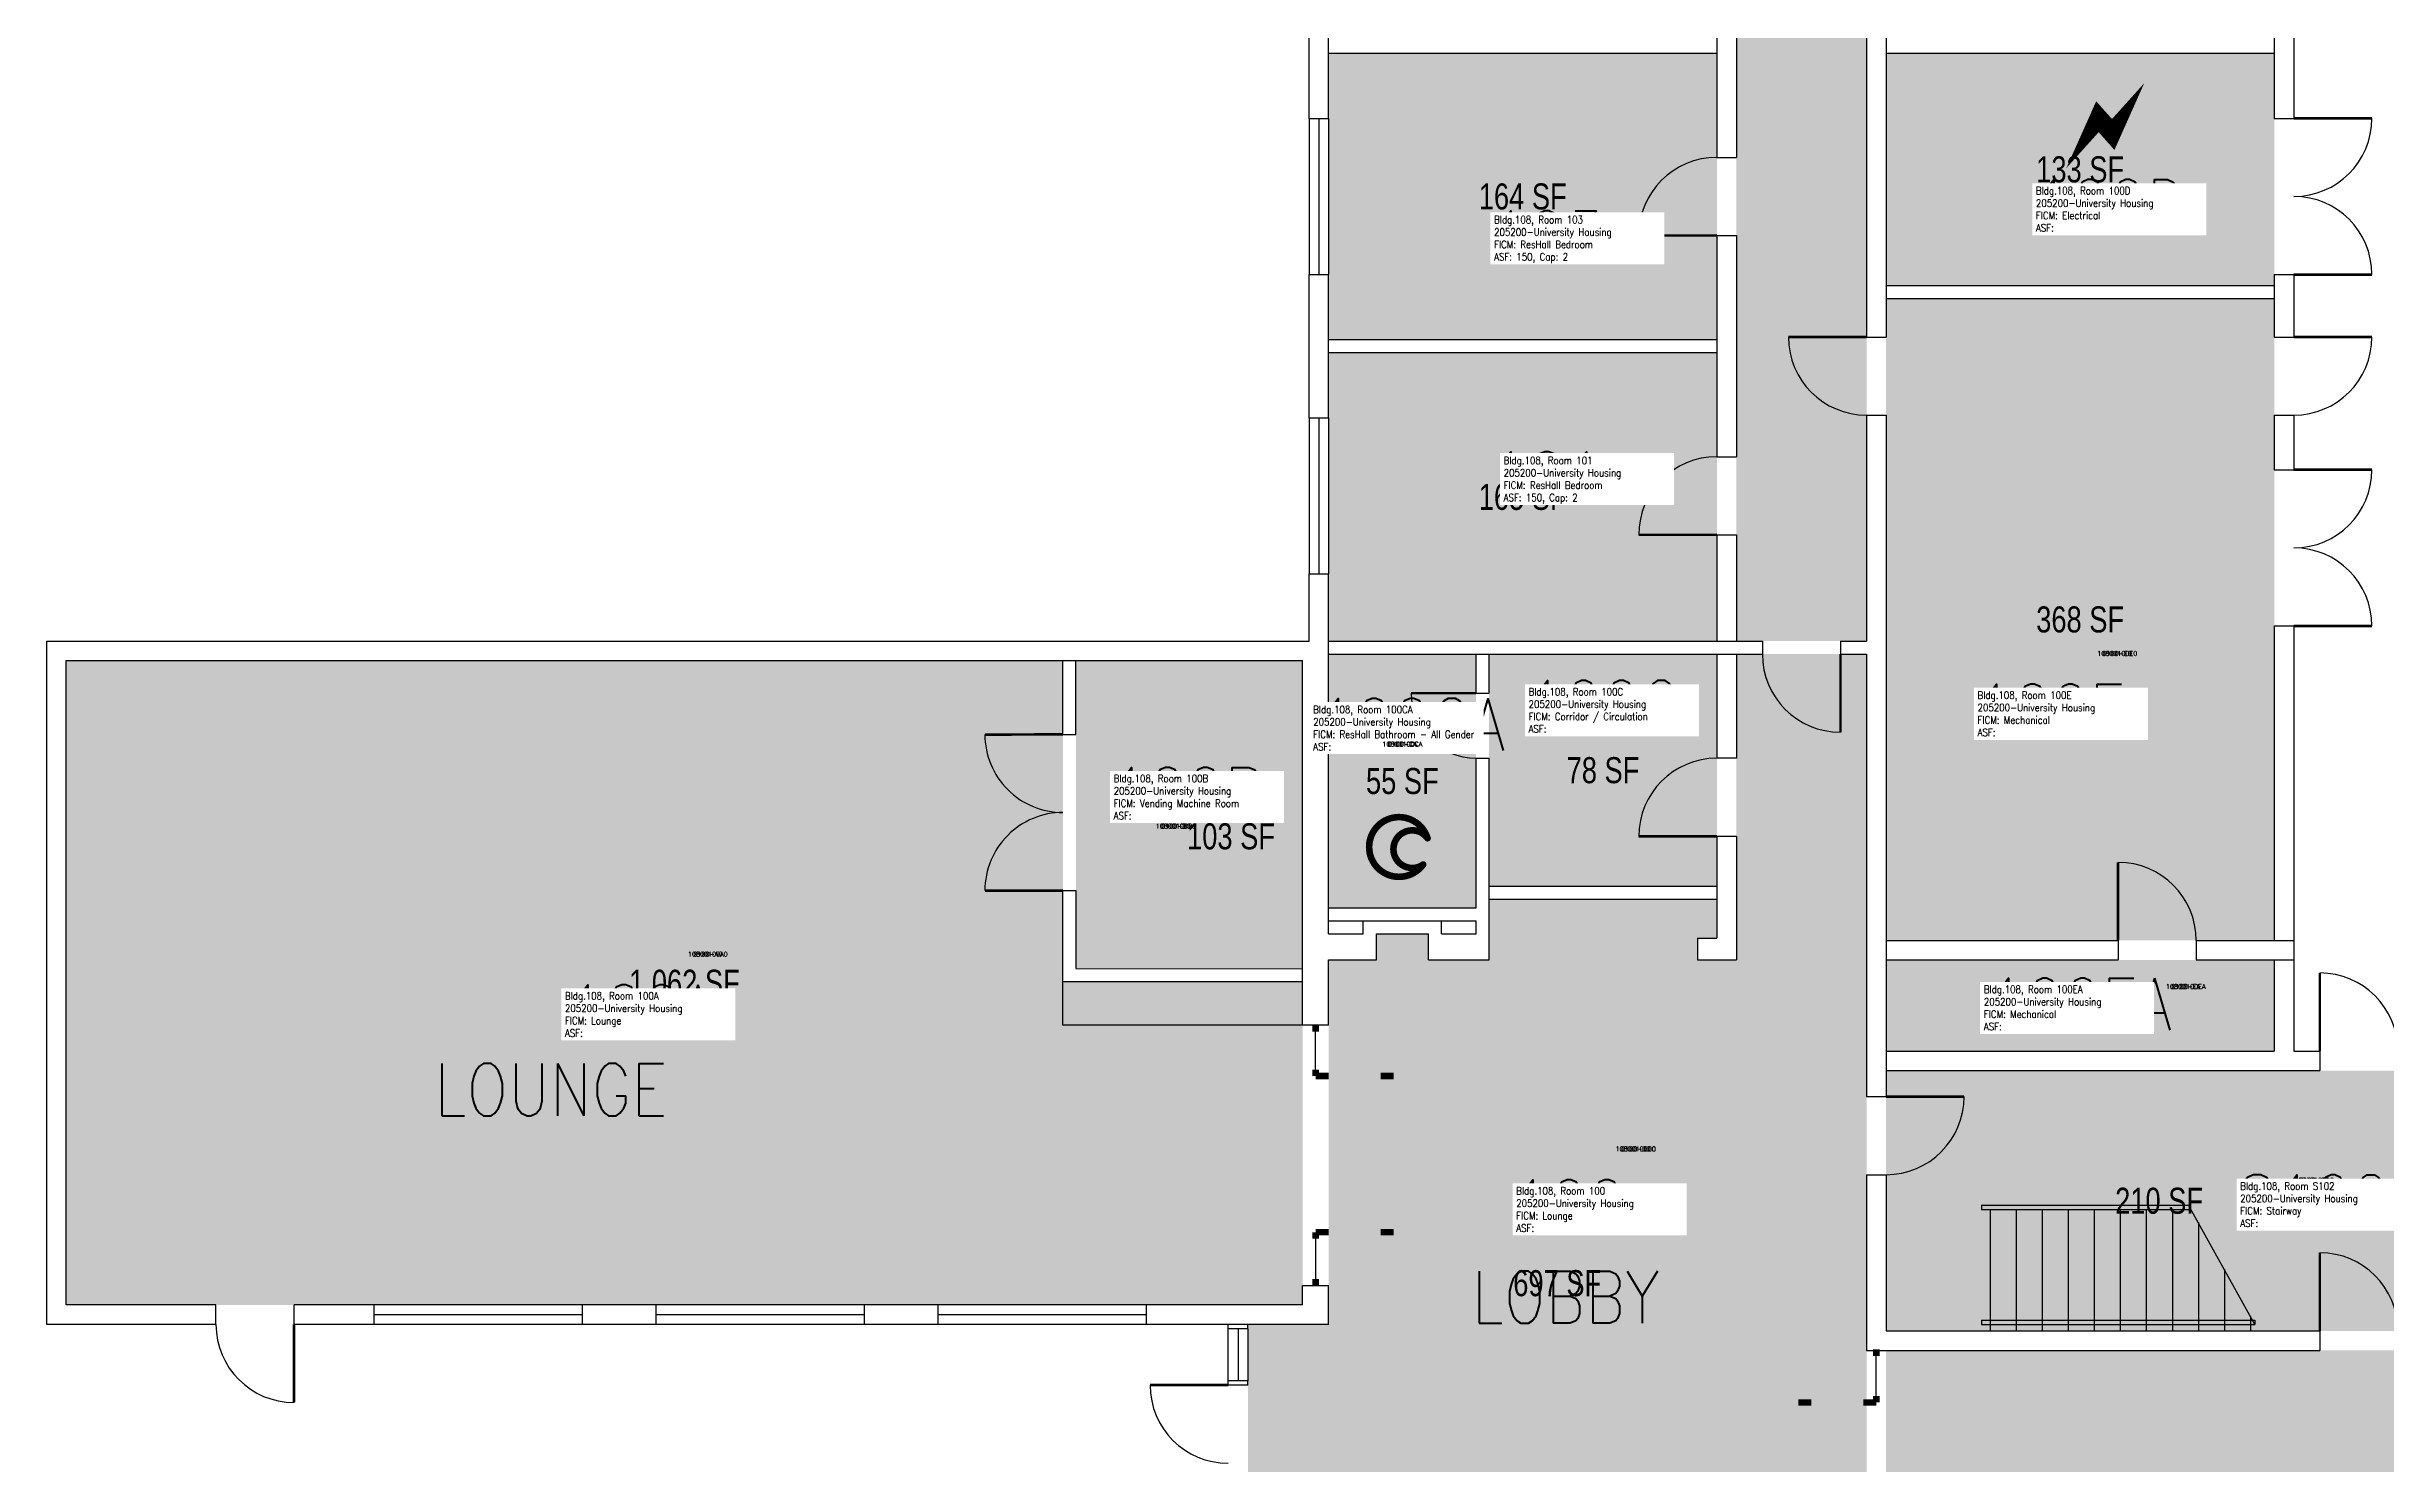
# Model space of a CAD drawing. Header units: inches. Extents: x -394 to 1224, y 0 to 3729.
# Drawn here: x -394 to 684, y 1712 to 2365 of the extents above; entities that cross this region are included whole.
import ezdxf
from ezdxf.enums import TextEntityAlignment as Align

# ---------------------------------------------------------------- set-up
doc = ezdxf.new("R2010")
doc.units = ezdxf.units.IN
doc.header["$LTSCALE"] = 0.25
doc.header["$MEASUREMENT"] = 0
doc.layers.get('0').update_dxf_attribs({"linetype": 'CONTINUOUS'})
for name, color, linetype in [('A-DOOR', 2, 'CONTINUOUS'), ('A-FLOR', 3, 'CONTINUOUS'), ('A-GLAZ', 1, 'CONTINUOUS'), ('A-GLAZ-SILL', 2, 'CONTINUOUS'), ('A-IDEN-ICON', 4, 'CONTINUOUS'), ('A-IDEN-RNUM', 7, 'CONTINUOUS'), ('A-IDEN-SNUM', 4, 'CONTINUOUS'), ('A-IDEN-TEXT', 4, 'CONTINUOUS'), ('A-IDEN-VNUM', 4, 'CONTINUOUS'), ('A-WALL', 5, 'CONTINUOUS'), ('AREA-TEXT', 3, 'CONTINUOUS'), ('Rooms-Category-Color', 7, 'CONTINUOUS'), ('Rooms-College-Color', 7, 'CONTINUOUS'), ('Rooms-Department-Color', 7, 'CONTINUOUS'), ('Rooms-Division-Color', 7, 'CONTINUOUS'), ('Rooms-Information', 7, 'CONTINUOUS')]:
    doc.layers.add(name, color=color, linetype=linetype)
doc.styles.add('AREA', font='arial.ttf', dxfattribs={"width": 0.75, "height": 12})
doc.styles.add('ROOMSNUMBER', font='SIMPLEX.shx', dxfattribs={"height": 0.18})
doc.styles.add('ROOMVNUMBER', font='simplex.shx', dxfattribs={"width": 0.85})

# ---------------------------------------------------------------- blocks, each defined once
blk = doc.blocks.new('Cpelect')
at = {"color": 0, "linetype": 'ByBlock'}
blk.add_lwpolyline([(0.0623, 0.0629, 0, 0.03, 0), (0.0105, -0.0168, 0.03, 0.03, 0), (-0.0105, 0.0068, 0.03, 0, 0), (-0.0623, -0.0729, 0.03, 0, 0)], format="xyseb", dxfattribs=at)
blk = doc.blocks.new('Cpbath')
at = {"color": 0, "linetype": 'ByBlock', "const_width": 0.0127}
for points in [[(0.0571, 0.0168, 0.861492), (-0.0551, 0, 1)], [(-0.0551, 0, 0.726902), (0.0487, -0.0337, 1)], [(0.0571, 0.0168, 0.729002), (-0.0084, -0.0042, 1)], [(-0.0084, -0.0042, 0.609468), (0.0487, -0.0337, 1)]]:
    blk.add_lwpolyline(points, format="xyb", dxfattribs=at)
at = {"color": 0, "linetype": 'ByBlock', "const_width": 0.00637}
for points in [[(0.0544, 0.0152, 1), (0.0599, 0.0184, 1)], [(0.0459, -0.0353, 1), (0.0515, -0.0321, 1)]]:
    blk.add_lwpolyline(points, format="xyb", close=True, dxfattribs=at)

msp = doc.modelspace()

# ---------------------------------------------------------------- hatches: boundary and pattern name
at = {"layer": 'Rooms-Category-Color', "true_color": 0xadadad}
for points in [[(445, 2511), (454, 2511), (454, 2506), (493, 2506), (493, 2536), (454, 2536), (454, 2534), (445, 2534), (445, 2542), (454, 2542), (454, 2540), (493, 2540), (493, 2572), (454, 2572), (454, 2564), (445, 2564), (445, 2885), (457, 2885), (457, 2914), (445, 2914), (445, 3605), (385, 3605), (385, 2091), (445, 2091)], [(454, 2362), (454, 2255), (633, 2255), (633, 2285), (633, 2362)], [(633, 2249), (454, 2249), (454, 1953), (633, 1953), (633, 2122)], [(376, 2085), (271, 2085), (271, 1978), (376, 1978)], [(633, 1944), (454, 1944), (454, 1902), (633, 1902)], [(705.9, 1893), (454, 1893), (454, 1773), (705.9, 1773)]]:
    msp.add_hatch(color=253, dxfattribs=at).paths.add_polyline_path(points)
at = {"layer": 'Rooms-Category-Color', "true_color": 0x728ef3}
for points in [[(376, 2362), (197, 2362), (197, 2332), (197, 2260), (197, 2230), (376, 2230)], [(376, 2224), (197, 2224), (197, 2194), (197, 2122), (197, 2091), (376, 2091)], [(74.5, 1934), (74.5, 2081.9), (-385, 2082), (-385, 1785), (-243, 1785), (-147, 1785), (-113, 1785), (-17, 1785), (17, 1785), (113, 1785), (185, 1785), (185, 1934)], [(185, 2082), (80.5, 2082), (80.5, 1940), (161, 1939.9), (185, 1939.9), (185, 1949)], [(445, 2085), (385, 2085), (385, 2001), (385, 1944), (367, 1944), (367, 1954), (376, 1954), (376, 1972), (271, 1972), (271, 1944), (243, 1944), (243, 1956), (219, 1956), (219, 1944), (197, 1944), (197, 1938), (197, 1776), (159.8, 1776), (159.8, 1644.5), (197, 1644.5), (197, 1553), (197, 1505), (257, 1505), (266, 1505), (266, 1644.5), (284, 1644.5), (445, 1644.5), (445, 1764), (445, 1881)], [(265, 2085), (197, 2085), (197, 1968), (265, 1968)], [(1060, 1764), (714.9, 1764), (454, 1764), (454, 1571), (454, 1535), (454, 1476), (1060, 1476)]]:
    msp.add_hatch(color=171, dxfattribs=at).paths.add_polyline_path(points)
at = {"layer": 'Rooms-College-Color', "true_color": 0xadadad}
for points in [[(445, 2511), (454, 2511), (454, 2506), (493, 2506), (493, 2536), (454, 2536), (454, 2534), (445, 2534), (445, 2542), (454, 2542), (454, 2540), (493, 2540), (493, 2572), (454, 2572), (454, 2564), (445, 2564), (445, 2885), (457, 2885), (457, 2914), (445, 2914), (445, 3605), (385, 3605), (385, 2091), (445, 2091)], [(376, 2362), (197, 2362), (197, 2332), (197, 2260), (197, 2230), (376, 2230)], [(454, 2362), (454, 2255), (633, 2255), (633, 2285), (633, 2362)], [(633, 2249), (454, 2249), (454, 1953), (633, 1953), (633, 2122)], [(376, 2224), (197, 2224), (197, 2194), (197, 2122), (197, 2091), (376, 2091)], [(74.5, 1934), (74.5, 2081.9), (-385, 2082), (-385, 1785), (-243, 1785), (-147, 1785), (-113, 1785), (-17, 1785), (17, 1785), (113, 1785), (185, 1785), (185, 1934)], [(185, 2082), (80.5, 2082), (80.5, 1940), (161, 1939.9), (185, 1939.9), (185, 1949)], [(445, 2085), (385, 2085), (385, 2001), (385, 1944), (367, 1944), (367, 1954), (376, 1954), (376, 1972), (271, 1972), (271, 1944), (243, 1944), (243, 1956), (219, 1956), (219, 1944), (197, 1944), (197, 1938), (197, 1776), (159.8, 1776), (159.8, 1644.5), (197, 1644.5), (197, 1553), (197, 1505), (257, 1505), (266, 1505), (266, 1644.5), (284, 1644.5), (445, 1644.5), (445, 1764), (445, 1881)], [(265, 2085), (197, 2085), (197, 1968), (265, 1968)], [(376, 2085), (271, 2085), (271, 1978), (376, 1978)], [(633, 1944), (454, 1944), (454, 1902), (633, 1902)], [(705.9, 1893), (454, 1893), (454, 1773), (705.9, 1773)], [(1060, 1764), (714.9, 1764), (454, 1764), (454, 1571), (454, 1535), (454, 1476), (1060, 1476)]]:
    msp.add_hatch(color=253, dxfattribs=at).paths.add_polyline_path(points)
at = {"layer": 'Rooms-Department-Color', "true_color": 0xacacac}
for points in [[(445, 2511), (454, 2511), (454, 2506), (493, 2506), (493, 2536), (454, 2536), (454, 2534), (445, 2534), (445, 2542), (454, 2542), (454, 2540), (493, 2540), (493, 2572), (454, 2572), (454, 2564), (445, 2564), (445, 2885), (457, 2885), (457, 2914), (445, 2914), (445, 3605), (385, 3605), (385, 2091), (445, 2091)], [(454, 2362), (454, 2255), (633, 2255), (633, 2285), (633, 2362)], [(633, 2249), (454, 2249), (454, 1953), (633, 1953), (633, 2122)], [(376, 2085), (271, 2085), (271, 1978), (376, 1978)], [(633, 1944), (454, 1944), (454, 1902), (633, 1902)], [(705.9, 1893), (454, 1893), (454, 1773), (705.9, 1773)]]:
    msp.add_hatch(color=253, dxfattribs=at).paths.add_polyline_path(points)
at = {"layer": 'Rooms-Department-Color', "true_color": 0x604aed}
for points in [[(376, 2362), (197, 2362), (197, 2332), (197, 2260), (197, 2230), (376, 2230)], [(376, 2224), (197, 2224), (197, 2194), (197, 2122), (197, 2091), (376, 2091)], [(74.5, 1934), (74.5, 2081.9), (-385, 2082), (-385, 1785), (-243, 1785), (-147, 1785), (-113, 1785), (-17, 1785), (17, 1785), (113, 1785), (185, 1785), (185, 1934)], [(185, 2082), (80.5, 2082), (80.5, 1940), (161, 1939.9), (185, 1939.9), (185, 1949)], [(445, 2085), (385, 2085), (385, 2001), (385, 1944), (367, 1944), (367, 1954), (376, 1954), (376, 1972), (271, 1972), (271, 1944), (243, 1944), (243, 1956), (219, 1956), (219, 1944), (197, 1944), (197, 1938), (197, 1776), (159.8, 1776), (159.8, 1644.5), (197, 1644.5), (197, 1553), (197, 1505), (257, 1505), (266, 1505), (266, 1644.5), (284, 1644.5), (445, 1644.5), (445, 1764), (445, 1881)], [(265, 2085), (197, 2085), (197, 1968), (265, 1968)], [(1060, 1764), (714.9, 1764), (454, 1764), (454, 1571), (454, 1535), (454, 1476), (1060, 1476)]]:
    msp.add_hatch(color=173, dxfattribs=at).paths.add_polyline_path(points)
at = {"layer": 'Rooms-Division-Color', "true_color": 0xadadad}
for points in [[(445, 2511), (454, 2511), (454, 2506), (493, 2506), (493, 2536), (454, 2536), (454, 2534), (445, 2534), (445, 2542), (454, 2542), (454, 2540), (493, 2540), (493, 2572), (454, 2572), (454, 2564), (445, 2564), (445, 2885), (457, 2885), (457, 2914), (445, 2914), (445, 3605), (385, 3605), (385, 2091), (445, 2091)], [(454, 2362), (454, 2255), (633, 2255), (633, 2285), (633, 2362)], [(633, 2249), (454, 2249), (454, 1953), (633, 1953), (633, 2122)], [(376, 2085), (271, 2085), (271, 1978), (376, 1978)], [(633, 1944), (454, 1944), (454, 1902), (633, 1902)], [(705.9, 1893), (454, 1893), (454, 1773), (705.9, 1773)]]:
    msp.add_hatch(color=253, dxfattribs=at).paths.add_polyline_path(points)
at = {"layer": 'Rooms-Division-Color', "true_color": 0x604aed}
for points in [[(376, 2362), (197, 2362), (197, 2332), (197, 2260), (197, 2230), (376, 2230)], [(376, 2224), (197, 2224), (197, 2194), (197, 2122), (197, 2091), (376, 2091)], [(74.5, 1934), (74.5, 2081.9), (-385, 2082), (-385, 1785), (-243, 1785), (-147, 1785), (-113, 1785), (-17, 1785), (17, 1785), (113, 1785), (185, 1785), (185, 1934)], [(185, 2082), (80.5, 2082), (80.5, 1940), (161, 1939.9), (185, 1939.9), (185, 1949)], [(445, 2085), (385, 2085), (385, 2001), (385, 1944), (367, 1944), (367, 1954), (376, 1954), (376, 1972), (271, 1972), (271, 1944), (243, 1944), (243, 1956), (219, 1956), (219, 1944), (197, 1944), (197, 1938), (197, 1776), (159.8, 1776), (159.8, 1644.5), (197, 1644.5), (197, 1553), (197, 1505), (257, 1505), (266, 1505), (266, 1644.5), (284, 1644.5), (445, 1644.5), (445, 1764), (445, 1881)], [(265, 2085), (197, 2085), (197, 1968), (265, 1968)], [(1060, 1764), (714.9, 1764), (454, 1764), (454, 1571), (454, 1535), (454, 1476), (1060, 1476)]]:
    msp.add_hatch(color=173, dxfattribs=at).paths.add_polyline_path(points)

# ---------------------------------------------------------------- linework, layer by layer
at = {"layer": 'A-DOOR'}
for points, const_width in [([(642, 2332), (678, 2332)], 1.2), ([(376, 2278), (340, 2278)], 1.2), ([(642, 2260), (678, 2260)], 1.2), ([(445, 2231.2), (409, 2231.2)], 1.2), ([(642, 2231.2), (678, 2231.2)], 1.2), ([(642, 2170), (678, 2170)], 1.2), ([(376, 2140), (340, 2140)], 1.2), ([(642, 2098), (678, 2098)], 1.2), ([(433, 2085), (433, 2049)], 1.2), ([(265, 2067), (235, 2067)], 1.2), ([(74.5, 2048), (38.5, 2047.9)], 1.2), ([(376, 2001), (340, 2001)], 1.2), ([(561, 1953), (561, 1989)], 1.2), ([(74.5, 1976), (38.5, 1976)], 1.2), ([(654, 1902), (654, 1938)], 1.2), ([(191, 1914), (191, 1911)], 3), ([(191, 1890.5), (191, 1893.5)], 3), ([(454, 1881), (490, 1881)], 1.2), ([(191, 1818.5), (191, 1815.5)], 3), ([(654, 1773), (654, 1809)], 1.2), ([(191, 1794), (191, 1797)], 3), ([(-280, 1776), (-280, 1740)], 1.2), ([(449.5, 1764.5), (449.5, 1761.5)], 3), ([(150.7, 1748), (114.7, 1748)], 1.2), ([(449.5, 1740), (449.5, 1743)], 3)]:
    msp.add_lwpolyline(points, dxfattribs=dict(at, const_width=const_width))
for points in [[(191, 1890.5, 3, 3, 0), (197, 1890.5, 0, 0, 0), (221, 1890.5, 3, 3, 0), (227, 1890.5, 0, 0, -0.414214), (191, 1854.5, 0, 0, -1.337225)], [(191, 1818.5, 3, 3, 0), (197, 1818.5, 0, 0, 0), (221, 1818.5, 3, 3, 0), (227, 1818.5, 0, 0, 0.414214), (191, 1854.5, 0, 0, 1.337225)], [(449.5, 1740, 3, 3, 0), (443.5, 1740, 0, 0, 0), (419.5, 1740, 3, 3, 0), (413.5, 1740, 0, 0, 0.414214), (449.5, 1704, 0, 0, 1.337225)]]:
    msp.add_lwpolyline(points, format="xyseb", dxfattribs=at)
for centre, radius, start, end in [((642, 2332), 36, 270, 360), ((376, 2278), 36, 90, 180), ((642, 2260), 36, 0, 90), ((445, 2231.2), 36, 180, 270), ((642, 2231.2), 36, 270, 360), ((376, 2140), 36, 90, 180), ((642, 2170), 36, 270, 360), ((642, 2098), 36, 0, 90), ((433, 2085), 36, 180, 270), ((265, 2067), 30, 180, 270), ((74.5, 2048), 36, 180.0142, 270.0142), ((376, 2001), 36, 90, 180), ((74.5, 1976), 36, 89.9858, 179.9858), ((561, 1953), 36, 0, 90), ((654, 1902), 36, 0, 90), ((454, 1881), 36, 270, 360), ((654, 1773), 36, 0, 90), ((-280, 1776), 36, 180, 270), ((150.7, 1748), 36, 180, 270)]:
    msp.add_arc(centre, radius, start, end, dxfattribs=at)
at = {"layer": 'A-FLOR'}
for p, q in [((74.5, 1914), (74.5, 1934)), ((185, 1914), (74.5, 1914)), ((498, 1831), (593.5, 1831)), ((498, 1831), (498, 1829)), ((498, 1829), (594.7, 1829)), ((502, 1829), (502, 1773)), ((502, 1829), (592.1, 1829)), ((514, 1829), (514, 1773)), ((526, 1829), (526, 1773)), ((538, 1829), (538, 1773)), ((550, 1829), (550, 1773)), ((562, 1829), (562, 1773)), ((574, 1829), (574, 1773)), ((586, 1829), (586, 1773)), ((624, 1776), (593.5, 1831)), ((598, 1823.1), (598, 1773)), ((610, 1801.3), (610, 1773)), ((622, 1779.6), (622, 1773)), ((498, 1778), (624, 1778)), ((498, 1778), (498, 1776)), ((498, 1776), (624, 1776)), ((624, 1778), (624, 1776))]:
    msp.add_line(p, q, dxfattribs=at)
at = {"layer": 'A-GLAZ'}
for p, q in [((192.5, 2332), (192.5, 2260)), ((192.5, 2194), (192.5, 2122)), ((191, 1893.5), (191, 1911)), ((191, 1815.5), (191, 1797)), ((-243, 1780.5), (-147, 1780.5)), ((-113, 1780.5), (-17, 1780.5)), ((17, 1780.5), (113, 1780.5)), ((155.3, 1774), (155.3, 1750)), ((449.5, 1743), (449.5, 1761.5))]:
    msp.add_line(p, q, dxfattribs=at)
at = {"layer": 'A-GLAZ-SILL'}
for p, q in [((188, 2332), (188, 2260)), ((197, 2332), (197, 2260)), ((188, 2194), (188, 2122)), ((197, 2194), (197, 2122)), ((-147, 1785), (-243, 1785)), ((-17, 1785), (-113, 1785)), ((113, 1785), (17, 1785)), ((-147, 1776), (-243, 1776)), ((-17, 1776), (-113, 1776)), ((113, 1776), (17, 1776)), ((150.7, 1750), (150.7, 1774)), ((159.8, 1774), (159.8, 1750))]:
    msp.add_line(p, q, dxfattribs=at)
at = {"layer": 'A-WALL'}
for p, q in [((376, 2416), (376, 2314)), ((385, 2416), (385, 2314)), ((445, 2416), (445, 2231.2)), ((454, 2416), (454, 2231.2)), ((188, 2332), (188, 2398)), ((197, 2332), (197, 2398)), ((633, 2398), (633, 2332)), ((642, 2398), (642, 2332)), ((197, 2362), (376, 2362)), ((454, 2362), (633, 2362)), ((188, 2332), (197, 2332)), ((633, 2332), (642, 2332)), ((633, 2332), (642, 2332)), ((376, 2314), (385, 2314)), ((376, 2278), (385, 2278)), ((376, 2278), (376, 2176)), ((385, 2278), (385, 2176)), ((188, 2260), (197, 2260)), ((188, 2194), (188, 2260)), ((197, 2194), (197, 2260)), ((454, 2255), (633, 2255)), ((633, 2260), (642, 2260)), ((633, 2260), (633, 2231.2)), ((633, 2260), (642, 2260)), ((642, 2260), (642, 2231.2)), ((454, 2249), (633, 2249)), ((197, 2230), (376, 2230)), ((197, 2224), (376, 2224)), ((445, 2231.2), (454, 2231.2)), ((633, 2231.2), (642, 2231.2)), ((188, 2194), (197, 2194)), ((445, 2195.2), (454, 2195.2)), ((445, 2195.2), (445, 2091)), ((454, 2195.2), (454, 1881)), ((633, 2195.2), (642, 2195.2)), ((633, 2195.2), (633, 2170)), ((642, 2195.2), (642, 2170)), ((376, 2176), (385, 2176)), ((633, 2170), (642, 2170)), ((376, 2140), (385, 2140)), ((376, 2140), (376, 2091)), ((385, 2140), (385, 2091)), ((188, 2122), (197, 2122)), ((188, 2091), (188, 2122)), ((197, 1956), (197, 2122)), ((633, 2098), (642, 2098)), ((633, 2098), (633, 1953)), ((642, 2098), (642, 1953)), ((-394, 1776), (-394, 2091)), ((-394, 2091), (188, 2091)), ((-385, 2082), (185, 2082)), ((-385, 1785), (-385, 2082)), ((74.5, 2048), (74.5, 2082)), ((80.5, 2048), (80.5, 2082)), ((185, 1914), (185, 2082)), ((197, 2091), (397, 2091)), ((197, 2085), (397, 2085)), ((265, 2067), (265, 2085)), ((271, 2067), (271, 2085)), ((376, 2085), (376, 2037)), ((385, 2085), (385, 2037)), ((397, 2091), (397, 2085)), ((433, 2091), (433, 2085)), ((433, 2091), (445, 2091)), ((433, 2085), (445, 2085)), ((445, 2085), (445, 1881)), ((265, 2067), (271, 2067)), ((74.5, 2048), (80.5, 2048)), ((265, 1968), (265, 2037)), ((265, 2037), (271, 2037)), ((271, 1944), (271, 2037)), ((385, 2037), (376, 2037)), ((385, 2001), (376, 2001)), ((376, 2001), (376, 1954)), ((385, 2001), (385, 1944)), ((74.5, 1934), (74.5, 1976)), ((74.5, 1976), (80.5, 1976)), ((80.5, 1976), (80.5, 1940)), ((271, 1978), (376, 1978)), ((197, 1968), (265, 1968)), ((271, 1972), (376, 1972)), ((197, 1962), (265, 1962)), ((197, 1956), (213, 1956)), ((213, 1956), (213, 1962)), ((219, 1944), (219, 1956)), ((219, 1956), (243, 1956)), ((243, 1944), (243, 1956)), ((249, 1956), (249, 1962)), ((249, 1956), (265, 1956)), ((265, 1956), (265, 1962)), ((367, 1954), (376, 1954)), ((367, 1954), (367, 1944)), ((454, 1953), (561, 1953)), ((561, 1953), (561, 1944)), ((597, 1953), (597, 1944)), ((597, 1953), (642, 1953)), ((642, 1953), (642, 1944)), ((197, 1944), (219, 1944)), ((197, 1914), (197, 1944)), ((243, 1944), (271, 1944)), ((367, 1944), (385, 1944)), ((454, 1944), (561, 1944)), ((454, 1944), (561, 1944)), ((597, 1944), (633, 1944)), ((597, 1944), (642, 1944)), ((633, 1944), (633, 1902)), ((642, 1944), (642, 1902)), ((185, 1934), (74.5, 1934)), ((80.5, 1940), (185, 1939.9)), ((197, 1914), (185, 1914)), ((454, 1902), (633, 1902)), ((642, 1902), (654, 1902)), ((654, 1902), (654, 1893)), ((454, 1893), (654, 1893)), ((445, 1881), (454, 1881)), ((445, 1845), (454, 1845)), ((445, 1845), (445, 1764)), ((454, 1845), (454, 1773)), ((185, 1794), (197, 1794)), ((185, 1785), (185, 1794)), ((197, 1776), (197, 1794)), ((-316, 1785), (-385, 1785)), ((-316, 1776), (-316, 1785)), ((-280, 1776), (-280, 1785)), ((-243, 1785), (-280, 1785)), ((-243, 1776), (-243, 1785)), ((-147, 1776), (-147, 1785)), ((-113, 1785), (-147, 1785)), ((-113, 1776), (-113, 1785)), ((-17, 1776), (-17, 1785)), ((17, 1785), (-17, 1785)), ((17, 1776), (17, 1785)), ((185, 1785), (113, 1785)), ((113, 1776), (113, 1785)), ((-316, 1776), (-394, 1776)), ((-243, 1776), (-280, 1776)), ((-113, 1776), (-147, 1776)), ((17, 1776), (-17, 1776)), ((197, 1776), (113, 1776)), ((150.7, 1774), (150.7, 1776)), ((159.8, 1774), (150.7, 1774)), ((159.8, 1774), (159.8, 1776)), ((454, 1773), (654, 1773)), ((654, 1773), (654, 1764)), ((445, 1764), (654, 1764)), ((159.8, 1750), (150.7, 1750)), ((150.7, 1748), (150.7, 1750)), ((159.8, 1748), (150.7, 1748)), ((159.8, 1748), (159.8, 1750))]:
    msp.add_line(p, q, dxfattribs=at)

# ---------------------------------------------------------------- block references
at = {"layer": 'A-IDEN-ICON', "xscale": 288, "yscale": 288, "zscale": 12, "rotation": 2.779211088058574e-09}
msp.add_blockref('Cpelect', (555.1, 2330.1), dxfattribs=at)
at = {"layer": 'A-IDEN-ICON', "xscale": 240, "yscale": 240, "zscale": 240}
msp.add_blockref('Cpbath', (228.9, 1996.1), dxfattribs=at)

# ---------------------------------------------------------------- texts
at = {"layer": 'A-IDEN-RNUM', "style": 'ROOMSNUMBER'}
for s, p in [('0100-D0', (557.1, 2284.8)), ('0103-00', (297.6, 2270.2)), ('0101-00', (297.6, 2159.2)), ('0100-E0', (560.6, 2085.3)), ('0100-C0', (321, 2053.5)), ('0100-CA', (231, 2043.5)), ('0100-B0', (126.6, 2005.7)), ('0100-A0', (-89.2, 1946.7)), ('0100-EA', (592.2, 1931.7)), ('0100-00', (338.6, 1856.9)), ('S102-00', (651.3, 1842.5))]:
    msp.add_text(s, height=2.16, dxfattribs=at).set_placement(p, align=Align.MIDDLE)
at = {"layer": 'A-IDEN-SNUM', "style": 'ROOMSNUMBER'}
for s, p in [('10800100D0', (557.1, 2284.8)), ('1080010300', (297.6, 2270.2)), ('1080010100', (297.6, 2159.2)), ('10800100E0', (560.6, 2085.3)), ('10800100C0', (321, 2053.5)), ('10800100CA', (231, 2043.5)), ('10800100B0', (126.6, 2005.7)), ('10800100A0', (-89.2, 1946.7)), ('10800100EA', (592.2, 1931.7)), ('1080010000', (338.6, 1856.9)), ('1080S10200', (651.3, 1842.5))]:
    msp.add_text(s, height=2.16, dxfattribs=at).set_placement(p, align=Align.MIDDLE)
at = {"layer": 'A-IDEN-TEXT', "char_height": 24, "attachment_point": 1, "rotation": 0, "style": 'ROOMVNUMBER'}
for s, insert, width in [('LOUNGE', (-215.4, 1896.2), 173.04), ('LOBBY', (262.9, 1800.5), 379.68)]:
    msp.add_mtext(s, dxfattribs=dict(at, insert=insert, width=width))
at = {"layer": 'A-IDEN-VNUM', "style": 'ROOMVNUMBER', "width": 0.85}
for s, p in [('100D', (557.1, 2291.8)), ('103', (297.6, 2277.3)), ('101', (297.6, 2166.3)), ('100C', (323.7, 2060.8)), ('100E', (529.8, 2059.2)), ('100CA', (235, 2052.6)), ('100B', (131.9, 2020.8)), ('100A', (-120.1, 1920.6)), ('100EA', (543.3, 1923.6)), ('S102', (651.3, 1832.9)), ('100', (307.8, 1830.7))]:
    msp.add_text(s, height=24, dxfattribs=at).set_placement(p, align=Align.MIDDLE)
at = {"layer": 'AREA-TEXT', "style": 'AREA', "width": 0.75}
for s, p in [('133 SF', (543.5, 2308.5)), ('164 SF', (286.5, 2296)), ('165 SF', (286.5, 2157.5)), ('368 SF', (543.5, 2101)), ('55 SF', (231, 2026.5)), ('78 SF', (323.5, 2031.5)), ('103 SF', (152, 2001)), ('1,062 SF', (-100, 1933.5)), ('52 SF', (543.5, 1923)), ('210 SF', (579.9, 1833)), ('697 SF', (302.4, 1795))]:
    msp.add_text(s, height=12, dxfattribs=at).set_placement(p, align=Align.MIDDLE_CENTER)

# ---------------------------------------------------------------- next in the draw order: texts
at = {"layer": 'Rooms-Information', "char_height": 3.429, "width": 76.8, "attachment_point": 7, "style": 'ROOMVNUMBER', "bg_fill": 3, "box_fill_scale": 1.5, "bg_fill_color": 256, "bg_fill_true_color": 13158600, "bg_fill_transparency": 0}
for s, insert in [('Bldg.108, Room 100D^M^J205200-University Housing^M^JFICM: Electrical^M^JASF: ', (523.1, 2279.8)), ('Bldg.108, Room 103^M^J205200-University Housing^M^JFICM: ResHall Bedroom^M^JASF: 150, Cap: 2', (273.3, 2265.3)), ('Bldg.108, Room 101^M^J205200-University Housing^M^JFICM: ResHall Bedroom^M^JASF: 150, Cap: 2', (277.7, 2154.3)), ('Bldg.108, Room 100C^M^J205200-University Housing^M^JFICM: Corridor / Circulation^M^JASF: ', (289.2, 2048.8)), ('Bldg.108, Room 100CA^M^J205200-University Housing^M^JFICM: ResHall Bathroom - All Gender^M^JASF: ', (189.9, 2040.6)), ('Bldg.108, Room 100E^M^J205200-University Housing^M^JFICM: Mechanical^M^JASF: ', (496.2, 2047.2)), ('Bldg.108, Room 100B^M^J205200-University Housing^M^JFICM: Vending Machine Room^M^JASF: ', (97.9, 2008.8)), ('Bldg.108, Room 100A^M^J205200-University Housing^M^JFICM: Lounge^M^JASF: ', (-155.1, 1908.6)), ('Bldg.108, Room 100EA^M^J205200-University Housing^M^JFICM: Mechanical^M^JASF: ', (499.1, 1911.6)), ('Bldg.108, Room 100^M^J205200-University Housing^M^JFICM: Lounge^M^JASF: ', (283.5, 1818.7)), ('Bldg.108, Room S102^M^J205200-University Housing^M^JFICM: Stairway^M^JASF: ', (617.3, 1820.9))]:
    msp.add_mtext(s, dxfattribs=dict(at, insert=insert))

doc.saveas('drawing.dxf')
